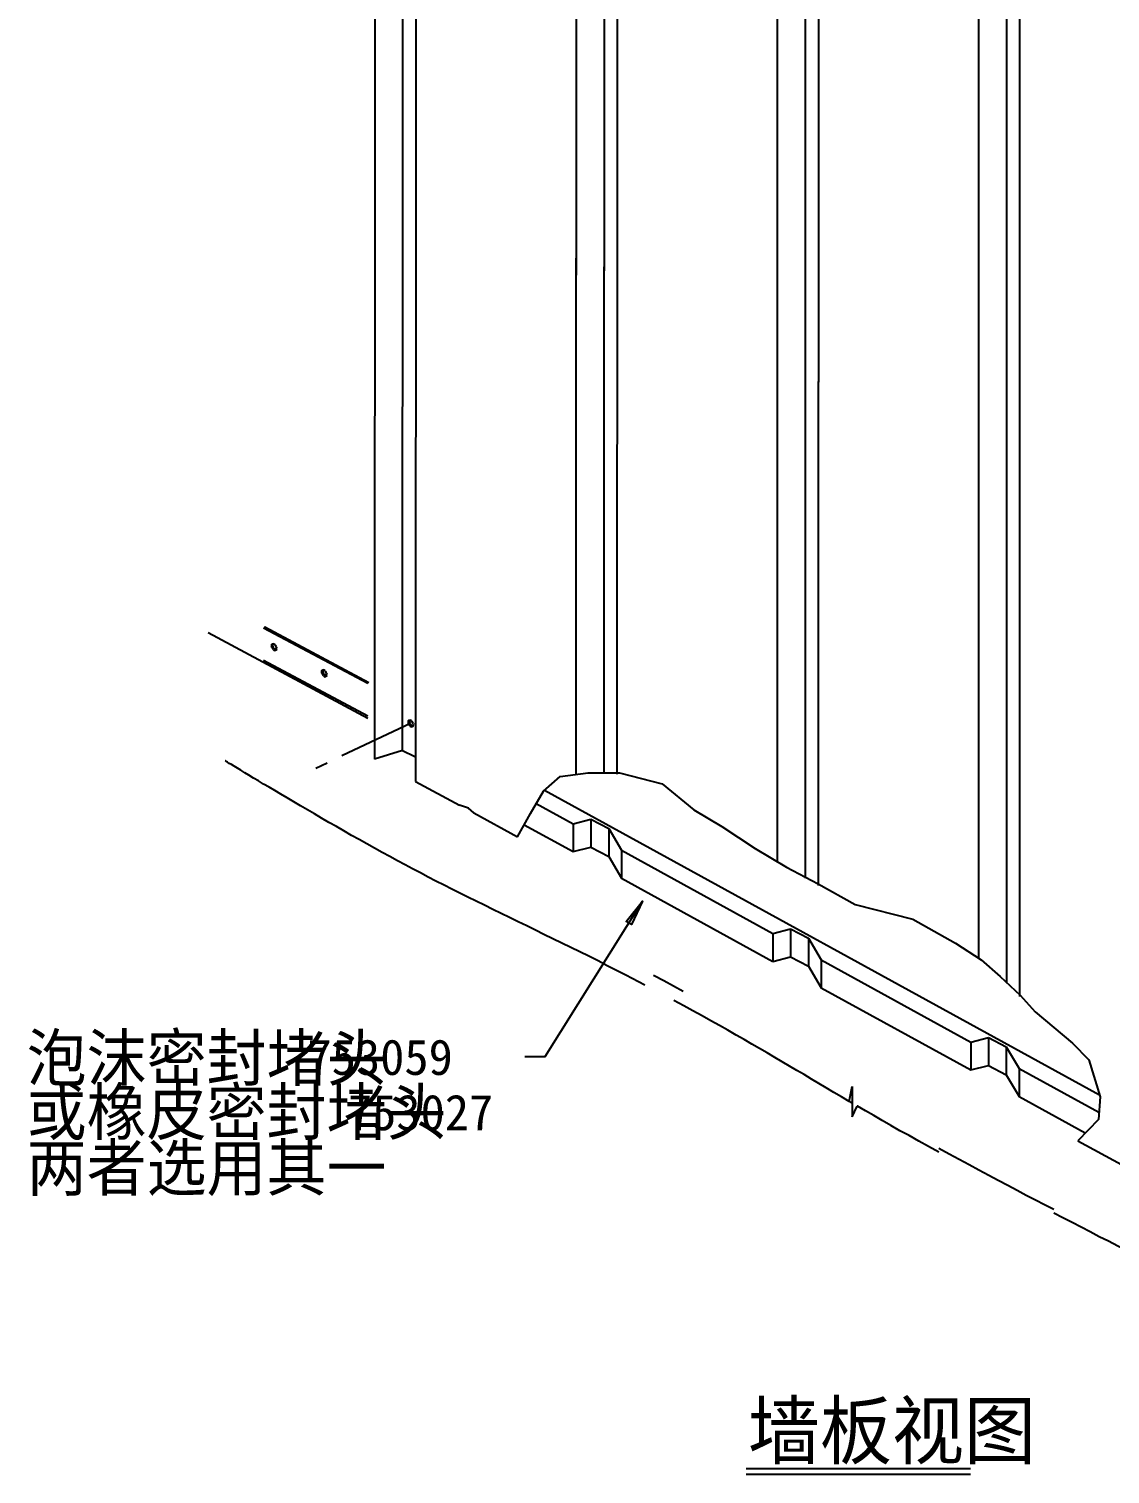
# Model space of a CAD drawing. Header units: metres. Extents: x 35 to 400, y 13 to 268.
# Drawn here: x 35.3 to 103.1, y 16.5 to 107 of the extents above; entities that cross this region are included whole.
import ezdxf

# ---------------------------------------------------------------- set-up
doc = ezdxf.new("R2010")
doc.units = ezdxf.units.M
for name, color, linetype in [('CALL', 1, 'Continuous'), ('NOTE', 5, 'Continuous'), ('OBJS', 7, 'Continuous')]:
    doc.layers.add(name, color=color, linetype=linetype)

msp = doc.modelspace()

# ---------------------------------------------------------------- linework, layer by layer
at = {"layer": 'CALL'}
msp.add_lwpolyline([(66.41, 42.65), (67.68, 42.65), (73.77, 52.39), (73.09, 50.91), (72.74, 51.11), (73.77, 52.39)], dxfattribs=at)
msp.add_lwpolyline([(66.41, 42.65), (67.68, 42.65), (73.77, 52.39), (73.09, 50.91), (72.74, 51.11), (73.77, 52.39)], dxfattribs=at)
at = {"layer": 'NOTE'}
for p, q in [((80.26, 16.86, 0.28), (94.32, 16.86, 0.28)), ((80.26, 16.51, 0.28), (94.32, 16.51, 0.28))]:
    msp.add_line(p, q, dxfattribs=at)
at = {"layer": 'OBJS'}
for p, q in [((67.64, 59.32, 0.28), (102.39, 40.25, 0.28)), ((67.12, 58.49, 0.28), (69.43, 57.23, 0.28)), ((66.36, 57.16, 0.28), (69.43, 55.48, 0.28)), ((69.43, 57.23, 0.28), (70.53, 57.52, 0.28)), ((69.43, 57.23, 0.28), (69.43, 55.48, 0.28)), ((70.53, 57.52, 0.28), (71.66, 56.92, 0.28)), ((70.53, 57.52, 0.28), (70.53, 55.76, 0.28)), ((71.66, 56.92, 0.28), (72.45, 55.57, 0.28)), ((71.66, 56.92, 0.28), (71.66, 55.17, 0.28)), ((69.43, 55.48, 0.28), (70.53, 55.76, 0.28)), ((70.53, 55.76, 0.28), (71.66, 55.17, 0.28)), ((72.45, 55.57, 0.28), (72.45, 53.82, 0.28)), ((72.45, 55.57, 0.28), (81.94, 50.36, 0.28)), ((71.66, 55.17, 0.28), (72.45, 53.82, 0.28)), ((72.45, 53.82, 0.28), (81.94, 48.61, 0.28)), ((81.94, 50.36, 0.28), (83.04, 50.65, 0.28)), ((81.94, 50.36, 0.28), (81.94, 48.61, 0.28)), ((83.04, 50.65, 0.28), (83.04, 48.9, 0.28)), ((83.04, 50.65, 0.28), (84.16, 50.06, 0.28)), ((84.16, 50.06, 0.28), (84.16, 48.3, 0.28)), ((84.16, 50.06, 0.28), (84.96, 48.71, 0.28)), ((81.94, 48.61, 0.28), (83.04, 48.9, 0.28)), ((83.04, 48.9, 0.28), (84.16, 48.3, 0.28)), ((84.16, 48.3, 0.28), (84.96, 46.95, 0.28)), ((84.96, 48.71, 0.28), (84.96, 46.95, 0.28)), ((84.96, 48.71, 0.28), (94.33, 43.56, 0.28)), ((84.96, 46.95, 0.28), (94.33, 41.81, 0.28)), ((94.33, 43.56, 0.28), (95.43, 43.85, 0.28)), ((94.33, 43.56, 0.28), (94.33, 41.81, 0.28)), ((95.43, 43.85, 0.28), (95.43, 42.1, 0.28)), ((95.43, 43.85, 0.28), (96.55, 43.26, 0.28)), ((96.55, 43.26, 0.28), (97.35, 41.91, 0.28)), ((96.55, 43.26, 0.28), (96.55, 41.5, 0.28)), ((94.33, 41.81, 0.28), (95.43, 42.1, 0.28)), ((95.43, 42.1, 0.28), (96.55, 41.5, 0.28)), ((97.35, 41.91, 0.28), (97.35, 40.15, 0.28)), ((97.35, 41.91, 0.28), (102.35, 39.16, 0.28)), ((96.55, 41.5, 0.28), (97.35, 40.15, 0.28)), ((97.35, 40.15, 0.28), (101.5, 37.87, 0.28))]:
    msp.add_line(p, q, dxfattribs=at)
for points in [[(58.75, 61.81), (58.81, 190.98)], [(58.75, 61.81), (58.81, 190.98)], [(57.04, 190.24), (56.98, 61.26)], [(57.04, 190.24), (56.98, 61.26)], [(59.62, 189.16), (59.56, 59.88)], [(59.62, 189.16), (59.56, 59.88)], [(71.36, 60.78), (71.41, 186.1)], [(71.36, 60.42), (71.41, 186.1)], [(69.64, 185.35), (69.59, 61.76)], [(69.64, 185.35), (69.59, 60.32)], [(72.22, 184.28), (72.17, 60.34)], [(72.22, 184.28), (72.17, 60.34)], [(83.97, 53.82), (84, 181.22)], [(83.97, 53.82), (84, 181.22)], [(82.23, 180.47), (82.2, 54.8)], [(82.23, 180.47), (82.2, 54.8)], [(84.81, 179.4), (84.78, 53.37)], [(84.81, 179.4), (84.78, 53.46)], [(94.83, 175.59), (94.81, 48.82)], [(94.83, 175.59), (94.81, 48.82)], [(96.58, 47.28), (96.6, 176.34)], [(96.58, 47.28), (96.6, 176.34)], [(97.41, 174.52), (97.39, 46.41)], [(97.41, 174.52), (97.39, 46.41)], [(56.56, 63.82), (46.58, 69.17)], [(56.56, 63.82), (46.58, 69.17)], [(50.04, 69.49), (56.56, 66.03)], [(50.04, 69.49), (56.56, 66.03)], [(56.6, 66.05), (50.07, 69.53)], [(56.6, 66.05), (50.07, 69.53)], [(50.12, 69.55), (56.63, 66.06)], [(50.12, 69.55), (56.63, 66.06)], [(50.53, 68.44), (50.55, 68.48), (50.58, 68.49), (50.61, 68.5), (50.65, 68.5)], [(50.53, 68.44), (50.55, 68.48), (50.58, 68.49), (50.61, 68.5), (50.65, 68.5)], [(50.53, 68.44), (50.53, 68.33)], [(50.53, 68.44), (50.53, 68.33)], [(50.55, 68.28), (50.53, 68.33)], [(50.55, 68.28), (50.53, 68.33)], [(50.55, 68.28), (50.61, 68.16)], [(50.55, 68.28), (50.61, 68.16)], [(50.6, 68.43), (50.61, 68.48)], [(50.6, 68.43), (50.61, 68.48)], [(50.6, 68.43), (50.63, 68.31)], [(50.6, 68.43), (50.63, 68.31)], [(50.65, 68.13), (50.61, 68.16)], [(50.65, 68.13), (50.61, 68.16)], [(50.65, 68.26), (50.63, 68.31)], [(50.65, 68.26), (50.63, 68.31)], [(50.74, 68.44), (50.65, 68.5)], [(50.74, 68.44), (50.65, 68.5)], [(50.65, 68.26), (50.74, 68.16)], [(50.65, 68.26), (50.74, 68.16)], [(50.65, 68.13), (50.74, 68.07)], [(50.65, 68.13), (50.74, 68.07)], [(50.74, 68.44), (50.79, 68.39)], [(50.74, 68.44), (50.79, 68.39)], [(50.83, 68.13), (50.78, 68.14), (50.74, 68.16)], [(50.83, 68.13), (50.78, 68.14), (50.74, 68.16)], [(50.84, 68.13), (50.82, 68.09), (50.79, 68.07), (50.74, 68.07)], [(50.84, 68.13), (50.82, 68.09), (50.79, 68.07), (50.74, 68.07)], [(50.84, 68.28), (50.79, 68.39)], [(50.84, 68.28), (50.79, 68.39)], [(50.84, 68.28), (50.85, 68.23)], [(50.84, 68.28), (50.85, 68.23)], [(50.84, 68.13), (50.85, 68.23)], [(50.84, 68.13), (50.85, 68.23)], [(50.04, 67.47), (56.56, 63.98)], [(50.04, 67.47), (56.56, 63.98)], [(53.67, 66.8), (53.7, 66.84), (53.73, 66.85), (53.76, 66.86), (53.8, 66.86)], [(53.67, 66.8), (53.7, 66.84), (53.73, 66.85), (53.76, 66.86), (53.8, 66.86)], [(53.67, 66.8), (53.67, 66.68)], [(53.67, 66.8), (53.67, 66.68)], [(53.7, 66.63), (53.67, 66.68)], [(53.7, 66.63), (53.67, 66.68)], [(53.7, 66.63), (53.76, 66.52)], [(53.7, 66.63), (53.76, 66.52)], [(53.75, 66.78), (53.76, 66.84)], [(53.75, 66.78), (53.76, 66.84)], [(53.75, 66.78), (53.78, 66.67)], [(53.75, 66.78), (53.78, 66.67)], [(53.8, 66.48), (53.76, 66.52)], [(53.8, 66.48), (53.76, 66.52)], [(53.8, 66.62), (53.78, 66.67)], [(53.8, 66.62), (53.78, 66.67)], [(53.89, 66.8), (53.8, 66.86)], [(53.89, 66.8), (53.8, 66.86)], [(53.8, 66.62), (53.89, 66.52)], [(53.8, 66.62), (53.89, 66.52)], [(53.8, 66.48), (53.89, 66.43)], [(53.8, 66.48), (53.89, 66.43)], [(53.89, 66.8), (53.94, 66.75)], [(53.89, 66.8), (53.94, 66.75)], [(53.98, 66.48), (53.93, 66.49), (53.89, 66.52)], [(53.98, 66.48), (53.93, 66.49), (53.89, 66.52)], [(53.99, 66.48), (53.97, 66.44), (53.94, 66.43), (53.89, 66.43)], [(53.99, 66.48), (53.97, 66.44), (53.94, 66.43), (53.89, 66.43)], [(53.99, 66.63), (53.94, 66.75)], [(53.99, 66.63), (53.94, 66.75)], [(53.99, 66.63), (54, 66.58)], [(53.99, 66.63), (54, 66.58)], [(53.99, 66.48), (54, 66.58)], [(53.99, 66.48), (54, 66.58)], [(59.25, 63.51), (54.94, 61.47)], [(59.25, 63.51), (54.94, 61.47)], [(59.09, 63.66), (59.11, 63.7), (59.14, 63.71), (59.18, 63.72), (59.21, 63.72)], [(59.09, 63.66), (59.11, 63.7), (59.14, 63.71), (59.18, 63.72), (59.21, 63.72)], [(59.09, 63.66), (59.09, 63.55)], [(59.09, 63.66), (59.09, 63.55)], [(59.11, 63.5), (59.09, 63.55)], [(59.11, 63.5), (59.09, 63.55)], [(59.11, 63.5), (59.18, 63.38)], [(59.11, 63.5), (59.18, 63.38)], [(59.16, 63.65), (59.18, 63.7)], [(59.16, 63.65), (59.18, 63.7)], [(59.16, 63.65), (59.19, 63.53)], [(59.16, 63.65), (59.19, 63.53)], [(59.21, 63.34), (59.18, 63.38)], [(59.21, 63.34), (59.18, 63.38)], [(59.21, 63.48), (59.19, 63.53)], [(59.21, 63.48), (59.19, 63.53)], [(59.3, 63.66), (59.21, 63.72)], [(59.3, 63.66), (59.21, 63.72)], [(59.21, 63.48), (59.3, 63.38)], [(59.21, 63.48), (59.3, 63.38)], [(59.21, 63.34), (59.3, 63.29)], [(59.21, 63.34), (59.3, 63.29)], [(59.3, 63.66), (59.35, 63.61)], [(59.3, 63.66), (59.35, 63.61)], [(59.39, 63.34), (59.34, 63.36), (59.3, 63.38)], [(59.39, 63.34), (59.34, 63.36), (59.3, 63.38)], [(59.4, 63.34), (59.38, 63.31), (59.35, 63.29), (59.3, 63.29)], [(59.4, 63.34), (59.38, 63.31), (59.35, 63.29), (59.3, 63.29)], [(59.4, 63.5), (59.35, 63.61)], [(59.4, 63.5), (59.35, 63.61)], [(59.4, 63.5), (59.42, 63.45)], [(59.4, 63.5), (59.42, 63.45)], [(59.4, 63.34), (59.42, 63.45)], [(59.4, 63.34), (59.42, 63.45)], [(58.75, 61.81), (56.98, 61.26)], [(58.75, 61.81), (56.98, 61.26)], [(58.75, 61.81), (59.51, 61.43)], [(58.75, 61.81), (59.51, 61.43)], [(58.42, 54.91), (57.94, 55.17), (57.47, 55.43), (56.99, 55.69), (56.51, 55.97), (56.03, 56.24), (55.55, 56.5), (55.07, 56.78), (54.6, 57.05), (54.13, 57.31), (53.67, 57.58), (53.23, 57.84), (52.79, 58.1), (52.36, 58.35), (51.93, 58.59), (51.52, 58.84), (51.13, 59.07), (50.75, 59.3), (50.4, 59.51), (50.04, 59.71), (49.72, 59.92), (49.41, 60.09), (49.12, 60.27), (48.86, 60.42), (48.62, 60.59), (48.4, 60.71), (48.2, 60.83), (48.03, 60.93), (47.89, 61), (47.79, 61.08), (47.7, 61.13), (47.65, 61.17), (47.64, 61.17)], [(58.42, 54.91), (57.94, 55.17), (57.47, 55.43), (56.99, 55.69), (56.51, 55.97), (56.03, 56.24), (55.55, 56.5), (55.07, 56.78), (54.6, 57.05), (54.13, 57.31), (53.67, 57.58), (53.23, 57.84), (52.79, 58.1), (52.36, 58.35), (51.93, 58.59), (51.52, 58.84), (51.13, 59.07), (50.75, 59.3), (50.4, 59.51), (50.04, 59.71), (49.72, 59.92), (49.41, 60.09), (49.12, 60.27), (48.86, 60.42), (48.62, 60.59), (48.4, 60.71), (48.2, 60.83), (48.03, 60.93), (47.89, 61), (47.79, 61.08), (47.7, 61.13), (47.65, 61.17), (47.64, 61.17)], [(54.03, 61.02), (53.32, 60.69)], [(54.03, 61.02), (53.32, 60.69)], [(59.56, 59.88), (62.3, 58.39)], [(59.56, 59.88), (62.3, 58.39)], [(65.94, 56.41), (66.76, 57.87), (67.57, 59.26), (68.62, 60.19), (70.36, 60.42), (72.34, 60.42), (75.01, 59.73), (76.98, 58.1), (78.73, 57.06), (80.82, 55.67), (82.79, 54.51), (84.77, 53.46), (87.09, 52.18), (90.7, 51.26), (93.37, 49.75), (94.99, 48.7), (96.16, 47.66), (97.43, 46.5), (98.36, 45.45), (100.69, 43.48), (101.73, 42.44)], [(63.2, 57.91), (62.87, 58.21), (62.3, 58.39)], [(63.2, 57.91), (62.87, 58.21), (62.3, 58.39)], [(63.2, 57.91), (65.94, 56.41)], [(63.2, 57.91), (65.94, 56.41)], [(73.92, 47.13), (72.73, 47.74), (72.14, 48.04), (71.56, 48.34), (70.99, 48.64), (70.41, 48.93), (69.84, 49.2), (69.28, 49.48), (68.71, 49.76), (68.16, 50.03), (67.6, 50.3), (67.06, 50.57), (66.52, 50.84), (65.98, 51.09), (65.45, 51.35), (64.92, 51.61), (64.4, 51.86), (63.88, 52.13), (63.35, 52.38), (62.84, 52.63), (62.34, 52.89), (61.83, 53.14), (61.34, 53.39), (60.83, 53.63), (60.35, 53.88), (59.86, 54.15), (59.37, 54.4), (58.9, 54.66), (58.42, 54.91)], [(73.92, 47.13), (72.73, 47.74), (72.14, 48.04), (71.56, 48.34), (70.99, 48.64), (70.41, 48.93), (69.84, 49.2), (69.28, 49.48), (68.71, 49.76), (68.16, 50.03), (67.6, 50.3), (67.06, 50.57), (66.52, 50.84), (65.98, 51.09), (65.45, 51.35), (64.92, 51.61), (64.4, 51.86), (63.88, 52.13), (63.35, 52.38), (62.84, 52.63), (62.34, 52.89), (61.83, 53.14), (61.34, 53.39), (60.83, 53.63), (60.35, 53.88), (59.86, 54.15), (59.37, 54.4), (58.9, 54.66), (58.42, 54.91)], [(76.32, 46.73), (75.71, 47.06), (75.11, 47.39), (74.5, 47.71), (74.46, 47.72)], [(76.32, 46.73), (75.71, 47.06), (75.11, 47.39), (74.5, 47.71), (74.46, 47.72)], [(86.85, 39.76), (86.72, 39.83), (86.24, 40.12), (85.76, 40.4), (85.28, 40.69), (84.81, 40.96), (84.36, 41.24), (83.9, 41.52), (83.43, 41.78), (82.97, 42.05), (82.51, 42.32), (82.06, 42.6), (81.57, 42.88), (81.09, 43.16), (80.61, 43.43), (80.13, 43.72), (79.63, 43.99), (79.12, 44.3), (78.59, 44.59), (78.06, 44.89), (77.5, 45.2), (76.93, 45.51), (76.35, 45.83), (75.74, 46.16)], [(86.85, 39.76), (86.72, 39.83), (86.24, 40.12), (85.76, 40.4), (85.28, 40.69), (84.81, 40.96), (84.36, 41.24), (83.9, 41.52), (83.43, 41.78), (82.97, 42.05), (82.51, 42.32), (82.06, 42.6), (81.57, 42.88), (81.09, 43.16), (80.61, 43.43), (80.13, 43.72), (79.63, 43.99), (79.12, 44.3), (78.59, 44.59), (78.06, 44.89), (77.5, 45.2), (76.93, 45.51), (76.35, 45.83), (75.74, 46.16)], [(101.73, 42.44), (102.43, 40.12), (102.32, 38.72), (101.03, 37.38)], [(86.72, 39.83), (86.91, 40.78)], [(86.72, 39.83), (86.91, 40.78)], [(86.91, 40.78), (86.91, 38.88)], [(86.91, 40.78), (86.91, 38.88)], [(86.91, 38.88), (87.22, 39.54)], [(86.91, 38.88), (87.22, 39.54)], [(92.33, 36.66), (91.68, 37.01), (91.07, 37.35), (90.47, 37.7), (89.88, 38.01), (89.33, 38.34), (88.78, 38.64), (88.25, 38.96), (87.73, 39.25), (87.23, 39.54), (87.22, 39.54)], [(92.33, 36.66), (91.68, 37.01), (91.07, 37.35), (90.47, 37.7), (89.88, 38.01), (89.33, 38.34), (88.78, 38.64), (88.25, 38.96), (87.73, 39.25), (87.23, 39.54), (87.22, 39.54)], [(101.03, 37.38), (103.77, 35.89)], [(101.03, 37.38), (103.77, 35.89)], [(99.53, 33.08), (98.95, 33.37), (98.38, 33.67), (97.8, 33.96), (97.23, 34.27), (96.64, 34.58), (96.04, 34.9), (95.45, 35.2), (94.84, 35.53), (94.22, 35.87), (93.6, 36.2), (92.97, 36.54), (92.33, 36.9)], [(99.53, 33.08), (98.95, 33.37), (98.38, 33.67), (97.8, 33.96), (97.23, 34.27), (96.64, 34.58), (96.04, 34.9), (95.45, 35.2), (94.84, 35.53), (94.22, 35.87), (93.6, 36.2), (92.97, 36.54), (92.33, 36.9)], [(106.54, 29.25), (106.5, 29.27), (105.9, 29.59), (105.29, 29.89), (104.69, 30.2), (104.11, 30.5), (103.53, 30.79), (102.95, 31.09), (102.38, 31.37), (101.81, 31.68), (101.24, 31.97), (100.67, 32.26), (100.09, 32.55), (99.53, 32.84)], [(106.54, 29.25), (106.5, 29.27), (105.9, 29.59), (105.29, 29.89), (104.69, 30.2), (104.11, 30.5), (103.53, 30.79), (102.95, 31.09), (102.38, 31.37), (101.81, 31.68), (101.24, 31.97), (100.67, 32.26), (100.09, 32.55), (99.53, 32.84)]]:
    msp.add_lwpolyline(points, dxfattribs=at)

# ---------------------------------------------------------------- texts
at = {"layer": 'NOTE'}
for s, height, p in [('泡沫密封堵头', 2.89, (35.2, 41.13, 0.28)), ('753059', 2.23, (52.79, 41.5, 0.28)), ('或橡皮密封堵头', 2.89, (35.2, 37.74, 0.28)), ('753027', 2.23, (55.32, 38.04, 0.28)), ('两者选用其一', 2.89, (35.2, 34.25, 0.28)), ('墙板视图', 3.47, (80.37, 17.5, 0.28))]:
    msp.add_text(s, height=height, dxfattribs=at).set_placement(p)

doc.saveas('drawing.dxf')
